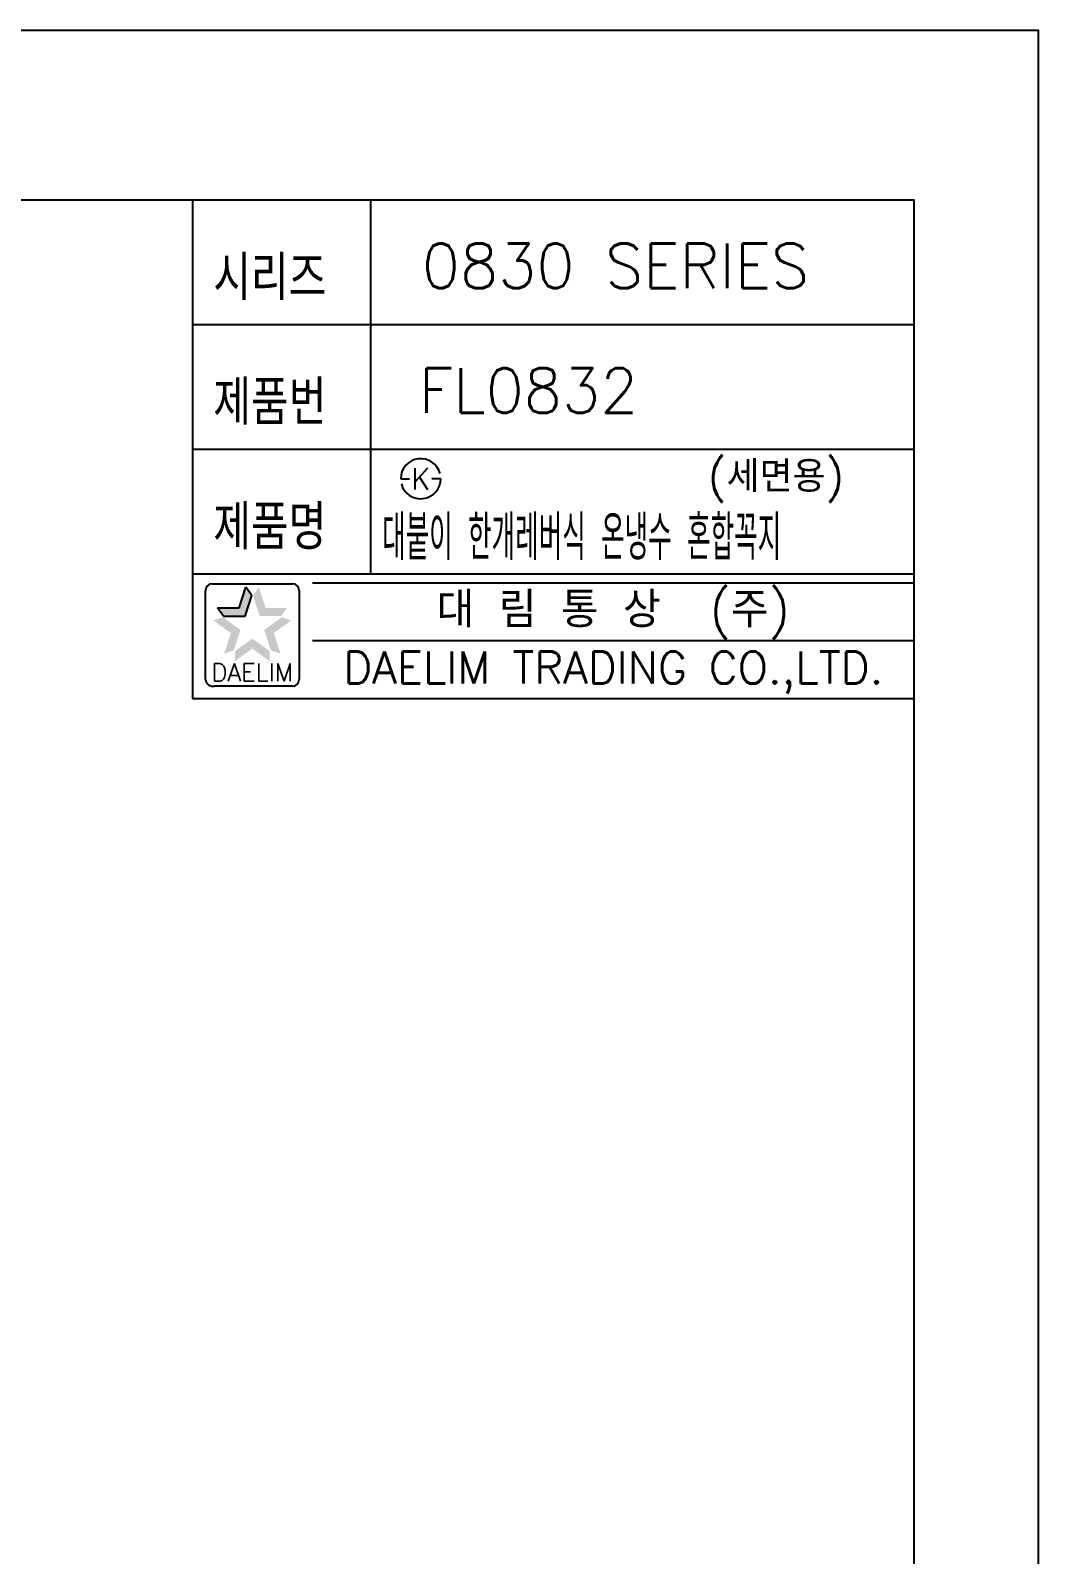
# Model space of a CAD drawing. Extents: x 8340 to 8934, y -6177 to -5757.
# Drawn here: x 8820.9 to 8934.1, y -5928.2 to -5757.1 of the extents above; entities that cross this region are included whole.
import ezdxf
from ezdxf.enums import TextEntityAlignment as Align

# ---------------------------------------------------------------- set-up
doc = ezdxf.new("R2010")
doc.units = 0
doc.header["$LTSCALE"] = 7
doc.header["$MEASUREMENT"] = 0
doc.layers.get('0').update_dxf_attribs({"color": 2, "linetype": 'CONTINUOUS'})
doc.layers.add('D', color=2, linetype='CONTINUOUS')
doc.layers.add('TXT', color=4, linetype='CONTINUOUS')
doc.styles.add('GHS', font='ROMANS.shx', dxfattribs={"bigfont": 'GHS.shx'})
doc.styles.add('ROMANS', font='romans', dxfattribs={"bigfont": 'GHS.shx'})

msp = doc.modelspace()

# ---------------------------------------------------------------- linework, layer by layer
at = {"color": 7}
for p, q in [((8839.07233, -5776.14222), (8839.07233, -5832.14222)), ((8859.07233, -5776.14222), (8859.07233, -5818.14222)), ((8839.07233, -5790.14222), (8920.07233, -5790.14222)), ((8839.07233, -5804.14222), (8920.07233, -5804.14222)), ((8839.07233, -5818.14222), (8920.07233, -5818.14222)), ((8839.07233, -5832.14222), (8920.07233, -5832.14222))]:
    msp.add_line(p, q, dxfattribs=at)
at = {"color": 2, "linetype": 'Continuous'}
for p, q in [((8840.54982, -5830.00769), (8840.54982, -5820.00769)), ((8841.29982, -5819.25769), (8850.29982, -5819.25769)), ((8851.04982, -5820.00769), (8851.04982, -5830.00769)), ((8852.57233, -5819.14222), (8920.07233, -5819.14222)), ((8852.57233, -5825.64222), (8920.07233, -5825.64222)), ((8850.29982, -5830.75769), (8841.54982, -5830.75769))]:
    msp.add_line(p, q, dxfattribs=at)
at = {"color": 2}
for p, q in [((8844.31147, -5821.95915), (8845.06084, -5819.65283)), ((8845.72594, -5820.56826), (8845.06084, -5819.65283)), ((8842.55156, -5822.87459), (8841.88645, -5821.95915)), ((8841.88645, -5821.95915), (8844.31147, -5821.95915)), ((8844.97657, -5822.87459), (8845.72594, -5820.56826)), ((8842.55156, -5822.87459), (8844.97657, -5822.87459))]:
    msp.add_line(p, q, dxfattribs=at)
at = {"linetype": 'Continuous'}
msp.add_lwpolyline([(8340.07233, -6177.14222), (8934.07233, -6177.14222), (8934.07233, -5757.14222), (8340.07233, -5757.14222)], close=True, dxfattribs=at)
at = {"color": 2, "linetype": 'Continuous'}
for centre, radius, start, end in [((8841.29982, -5820.00769), 0.75, 90, 180), ((8850.29982, -5820.00769), 0.75, 0, 90), ((8841.42482, -5829.88269), 0.88388, 188.1301024, 278.1301024), ((8850.29982, -5830.00769), 0.75, 270, 0)]:
    msp.add_arc(centre, radius, start, end, dxfattribs=at)
at = {"color": 2}
for points in [[(8844.31147, -5821.95915), (8844.97657, -5822.87459), (8845.06084, -5819.65283), (8845.72594, -5820.56826)], [(8846.5388, -5819.65283), (8845.8737, -5820.56826), (8847.28817, -5821.95915), (8846.62307, -5822.87459)], [(8841.88645, -5821.95915), (8842.55156, -5822.87459), (8844.31147, -5821.95915), (8844.97657, -5822.87459)], [(8847.28817, -5821.95915), (8846.62307, -5822.87459), (8849.71318, -5821.95915), (8849.04808, -5822.87459)], [(8843.39161, -5824.79017), (8844.46777, -5824.4405), (8841.42974, -5823.36478), (8842.50589, -5823.01512)], [(8850.1699, -5823.36478), (8849.09374, -5823.01512), (8848.20802, -5824.79017), (8847.13187, -5824.4405)], [(8842.64224, -5827.09649), (8843.7184, -5826.74682), (8843.39161, -5824.79017), (8844.46777, -5824.4405)], [(8845.79982, -5826.53983), (8845.79982, -5825.40829), (8843.83794, -5827.96521), (8843.83794, -5826.83368)], [(8847.76169, -5827.96521), (8847.76169, -5826.83368), (8845.79982, -5826.53983), (8845.79982, -5825.40829)], [(8848.20802, -5824.79017), (8847.13187, -5824.4405), (8848.95739, -5827.09649), (8847.88123, -5826.74682)]]:
    msp.add_solid(points, dxfattribs=at)
at = {"layer": 'D'}
for p, q in [((8862.45502, -5807.46035), (8862.95502, -5807.46035)), ((8862.95502, -5807.46035), (8863.45502, -5807.46035)), ((8866.45502, -5807.46035), (8865.95502, -5807.46035)), ((8866.95502, -5807.46035), (8866.45502, -5807.46035))]:
    msp.add_line(p, q, dxfattribs=at)
for start, end in [(15, 180), (195, 0)]:
    msp.add_arc((8864.70502, -5807.46035), 2.25, start, end, dxfattribs=at)
at = {"layer": 'TXT', "color": 4}
msp.add_lwpolyline([(8366.07233, -5776.14222), (8920.07233, -5776.14222), (8920.07233, -6166.14222), (8366.07233, -6166.14222)], close=True, dxfattribs=at)

# ---------------------------------------------------------------- texts
at = {"color": 7, "style": 'GHS'}
for s, p in [('0830 SERIES', (8886.57926, -5783.56348)), ('FL0832', (8876.81317, -5797.56348))]:
    msp.add_text(s, height=5, dxfattribs=at).set_placement(p, align=Align.MIDDLE)
at = {"style": 'GHS'}
msp.add_text('(세면용)', height=3.5, dxfattribs=at).set_placement((8896.95523, -5808.96104))
at = {"style": 'GHS', "width": 0.5}
msp.add_text('대붙이 한개레버식 온냉수 혼합꼭지', height=5, dxfattribs=at).set_placement((8860.36661, -5816.58102))
at = {"color": 7, "linetype": 'Continuous'}
for s, height, style, p in [('대 림 통 상  (주)', 4, 'GHS', (8886.33267, -5822.44712)), ('DAELIM TRADING CO.,LTD.', 3.6, 'ROMANS', (8886.33267, -5829.21447))]:
    msp.add_text(s, height=height, dxfattribs=dict(at, style=style)).set_placement(p, align=Align.MIDDLE)
at = {"color": 2, "linetype": 'Continuous', "style": 'ROMANS'}
msp.add_text('DAELIM', height=2, dxfattribs=at).set_placement((8845.79982, -5830.20769), align=Align.CENTER)
at = {"layer": 'D', "style": 'GHS', "width": 0.8}
for s, p in [('시리즈', (8841.41269, -5787.41283)), ('제품번', (8841.41269, -5801.41283)), ('제품명', (8841.41269, -5815.41283))]:
    msp.add_text(s, height=5, dxfattribs=at).set_placement(p)
at = {"layer": 'D', "style": 'GHS'}
msp.add_text('K', height=2.394, dxfattribs=at).set_placement((8864.70502, -5807.46035), align=Align.MIDDLE)

doc.saveas('drawing.dxf')
